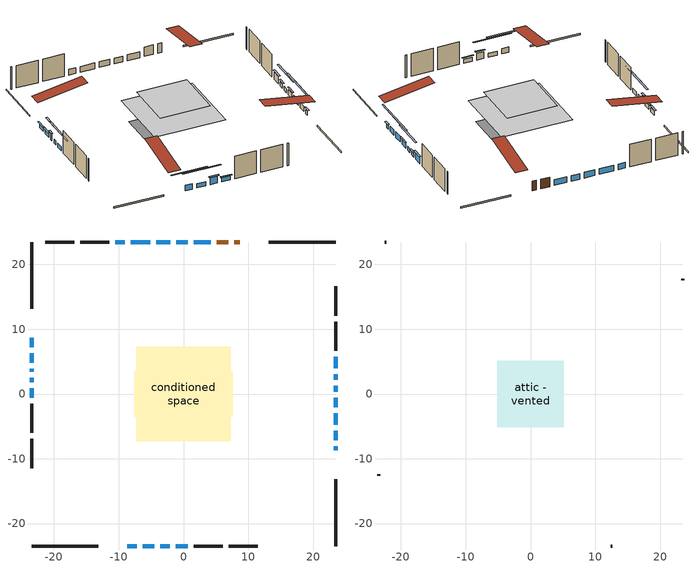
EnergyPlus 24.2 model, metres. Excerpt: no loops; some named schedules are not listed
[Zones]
conditioned space
 floor outside (Floor1 construction): -0.5,-0.5 -0.5,0.5 0.5,0.5 0.5,-0.5 z0
 floor adiabatic (AdiabaticFloorConstruction): -7.31,-7.31 -7.31,7.31 7.31,7.31 7.31,-7.31 z2.44
 floor foundation (Slab1 construction): -7.62,-3.51 -7.62,3.51 7.62,3.51 7.62,-3.51 z0
 wall outside (RimJoist1 construction): 23.47,23.47 13.13,23.47 / -23.47,-23.47 -13.13,-23.47 / -23.47,23.47 -23.47,13.13 / 23.47,-23.47 23.47,-13.13 z0:0.3
 wall outside (AdiabaticWallConstruction 1): 8.67,23.47 7.81,23.47 / 6.88,23.47 5.11,23.47 z0:2.03
 wall outside (AdiabaticWallConstruction): 23.47,-8.67 23.47,-8.06 z0:0.92; -23.47,8.67 -23.47,7.25 / -23.47,6.32 -23.47,4.85 / -6.27,-23.47 -4.49,-23.47 / -23.47,2.53 -23.47,1.82 / -23.47,0.89 -23.47,-0.58 / 23.47,0.38 23.47,1.24 / 23.47,2.17 23.47,3.04 / -1.16,-23.47 0.62,-23.47 z0:0.86; -23.47,3.92 -23.47,3.46 z0:1.53; 23.47,-7.13 23.47,-5.66 / -8.67,-23.47 -7.19,-23.47 / 23.47,-2.02 23.47,-0.55 z0:1.17; 23.47,-4.73 23.47,-2.95 / 4.18,23.47 1.61,23.47 / 0.68,23.47 -1.1,23.47 / -2.03,23.47 -4.17,23.47 / -5.1,23.47 -8.15,23.47 / -9.08,23.47 -10.52,23.47 z0:1.22; 23.47,3.96 23.47,5.74 / -3.56,-23.47 -2.09,-23.47 z0:1.47
 wall outside (Wall1 construction): -11.45,23.47 -15.92,23.47 / 1.55,-23.47 6.02,-23.47 / -23.47,-1.51 -23.47,-5.98 / 23.47,6.67 23.47,11.14 z0:4.88
 wall outside (Wall2 construction): -16.85,23.47 -21.38,23.47 / 6.95,-23.47 11.47,-23.47 / -23.47,-6.91 -23.47,-11.44 / 23.47,12.07 23.47,16.6 z0:4.88
 window (WindowConstruction): 23.47,-8.67 23.47,-8.06 z0:0.91
 window (WindowConstruction 9): -23.47,8.67 -23.47,7.25 z0:0.86
 window (WindowConstruction 10): -23.47,6.32 -23.47,4.85 z0:0.86
 window (WindowConstruction 11): -23.47,3.92 -23.47,3.46 z0:1.52
 window (WindowConstruction 12): 23.47,-7.13 23.47,-5.66 z0:1.17
 window (WindowConstruction 13): 23.47,-4.73 23.47,-2.95 z0:1.22
 window (WindowConstruction 14): 4.18,23.47 1.61,23.47 z0:1.22
 window (WindowConstruction 15): 0.68,23.47 -1.1,23.47 z0:1.22
 window (WindowConstruction 16): -8.67,-23.47 -7.2,-23.47 z0:1.17
 window (WindowConstruction 17): -6.27,-23.47 -4.49,-23.47 z0:0.86
 window (WindowConstruction 1): 23.47,-2.02 23.47,-0.55 z0:1.17
 window (WindowConstruction 18): -23.47,2.53 -23.47,1.82 z0:0.86
 window (WindowConstruction 19): -23.47,0.89 -23.47,-0.58 z0:0.86
 window (WindowConstruction 20): 23.47,0.38 23.47,1.24 z0:0.86
 window (WindowConstruction 2): 23.47,2.17 23.47,3.03 z0:0.86
 window (WindowConstruction 3): 23.47,3.96 23.47,5.74 z0:1.47
 window (WindowConstruction 4): -2.03,23.47 -4.17,23.47 z0:1.22
 window (WindowConstruction 5): -5.1,23.47 -8.15,23.47 z0:1.22
 window (WindowConstruction 6): -9.08,23.47 -10.52,23.47 z0:1.22
 window (WindowConstruction 7): -3.56,-23.47 -2.09,-23.47 z0:1.47
 window (WindowConstruction 8): -1.16,-23.47 0.62,-23.47 z0:0.86
 door (Door): 8.67,23.47 7.81,23.47 z0:2.03
 door (Door 1): 6.88,23.47 5.11,23.47 z0:2.03
 ceiling adiabatic (AdiabaticFloorConstruction): 7.31,-7.31 7.31,7.31 -7.31,7.31 -7.31,-7.31 z2.44
attic - vented
 floor to conditioned space (Floor2 construction Reversed): -5.16,-5.16 -5.16,5.16 5.16,5.16 5.16,-5.16 z4.88
 wall outside (Wall3 construction): -22.31,23.47 -22.54,23.47 / 12.4,-23.47 12.64,-23.47 / -23.47,-12.37 -23.47,-12.6 / 23.47,17.53 23.47,17.76 z0:4.88
 roof outside (Roof1 construction): 9.6,23.47,4.88 9.6,13.21,6.59 12.2,13.21,6.59 12.2,23.47,4.88; -9.6,-23.47,4.88 -9.6,-13.21,6.59 -12.2,-13.21,6.59 -12.2,-23.47,4.88; -23.47,9.6,4.88 -13.21,9.6,6.59 -13.21,12.2,6.59 -23.47,12.2,4.88; 23.47,-9.6,4.88 13.21,-9.6,6.59 13.21,-12.2,6.59 23.47,-12.2,4.88
shading: 23.47,-7.76 23.47,-8.97 23.77,-8.97 23.77,-7.76 z1.21; -23.47,6.95 -23.47,8.97 -23.77,8.97 -23.77,6.95 z1.16; -23.47,4.55 -23.47,6.62 -23.77,6.62 -23.77,4.55 z1.16; -23.47,3.16 -23.47,4.22 -23.77,4.22 -23.77,3.16 z1.82; 23.47,-2.61 23.47,-10.18 23.77,-10.18 23.77,-2.61 z4.22; 23.47,0.1 23.47,-7.78 23.77,-7.78 23.77,0.1 z4.27; -4.14,-23.47 -11.72,-23.47 -11.72,-23.77 -4.14,-23.77 z4.22; -1.44,-23.47 -9.32,-23.47 -9.32,-23.77 -1.44,-23.77 z3.91; 23.47,-0.25 23.47,-2.32 23.77,-2.32 23.77,-0.25 z1.47; -23.47,-1.23 -23.47,5.58 -23.77,5.58 -23.77,-1.23 z3.91; -23.47,-3.63 -23.47,3.94 -23.77,3.94 -23.77,-3.63 z3.91; 23.47,4.29 23.47,-2.67 23.77,-2.67 23.77,4.29 z3.91; 23.47,3.33 23.47,1.87 23.77,1.87 23.77,3.33 z1.16; 23.47,6.04 23.47,3.66 23.77,3.66 23.77,6.04 z1.77; -1.79,-23.47 -3.86,-23.47 -3.86,-23.77 -1.79,-23.77 z1.77; 0.92,-23.47 -1.46,-23.47 -1.46,-23.77 0.92,-23.77 z1.16
[Building]
Building 1: Terrain=Suburbs
[Site:Location]
Vancouver Intl AP_BC: Latitude {deg}=49.19; Longitude {deg}=-123.18; Time Zone {hr}=-8; Elevation {m}=4; Keep Site Location Information=Yes
[Site:GroundTemperature:Shallow]
8.06451, 6.96315, 6.87495, 7.3976, 9.49575, 11.5841, 13.3946, 14.5416, 14.639, 13.7062, 11.9418, 9.91751
[Site:WaterMainsTemperature]
Calculation Method=Schedule; Temperature Schedule=mains temperature schedule
[Material] Roughness=Rough; Thermal Absorptance=0.9
Name | Thickness {m} | Conductivity {W/m-K} | Density {kg/m3} | Specific Heat {J/kg-K} | Solar Absorptance | Visible Absorptance
asphalt or fiberglass shingles | 0.00635 | 0.162714 | 1121.4 | 1465.45 | 0.4 | 0.4
ceiling loosefill ins | 0.0846667 | 0.0480833 | 16.02 | 1046.75 | 0.7 | 0.7
ceiling stud and cavity | 0.1397 | 0.112058 | 65.682 | 1177.47 | 0.7 | 0.7
concrete 4.0 in. | 0.1016 | 1.803125 | 2242.8 | 837.4 | 0.7 | 0.7
door material | 0.04445 | 0.0451087 | 512.64 | 1214.23 | 0.7 | 0.7
door material 1 | 0.04445 | 0.188738 | 512.64 | 1214.23 | 0.7 | 0.7
floor covering | 0.0127 | 0.0433444 | 54.468 | 1339.84 | 0.6 | 0.6
floor rigid ins | 0.051816 | 0.029427 | 32.04 | 1214.23 | 0.7 | 0.7
floor rigid ins 1; wall rigid ins | 0.512978 | 0.029427 | 32.04 | 1214.23 | 0.7 | 0.7
floor stud and cavity | 0.1397 | 0.466151 | 92.3553 | 1139.71 | 0.7 | 0.7
floor stud and cavity 1 | 0.1397 | 1.75129 | 37.0049 | 1207.88 | 0.7 | 0.7
furniture material conditioned space 1 | 0.1524 | 0.115458 | 640.8 | 1214.23 | 0.6 | 0.6
gypsum board | 0.0127 | 0.160291 | 801 | 837.4 | 0.6 | 0.6
osb sheathing 0.5 in. | 0.0127 | 0.115458 | 512.64 | 1214.23 | 0.7 | 0.7
osb sheathing 0.75 in. | 0.01905 | 0.115458 | 512.64 | 1214.23 | 0.7 | 0.7
osb sheathing 2.0 in. | 0.0508 | 0.115458 | 512.64 | 1214.23 | 0.7 | 0.7
rim joist stud and cavity | 0.0508 | 0.0310022 | 125.044 | 1163.47 | 0.6 | 0.6
wall stud and cavity | 0.1397 | 0.102372 | 139.0536 | 1170.24 | 0.7 | 0.7
wall stud and cavity 1 | 0.1397 | 0.101197 | 139.0536 | 1170.24 | 0.7 | 0.7
wall stud and cavity 2 | 0.0889 | 6.9971 | 50.32683 | 1063.81 | 0.6 | 0.6
wall stud and cavity 3 | 0.0889 | 0.380278 | 52.3479 | 1209.89 | 0.7 | 0.7
wall stud and cavity 4 | 0.0889 | 0.391764 | 83.0341 | 1211.67 | 0.7 | 0.7
wood siding | 0.0254 | 0.102417 | 544.68 | 1172.36 | 0.4 | 0.4
wood siding 1 | 0.00254 | 0.102417 | 544.68 | 1172.36 | 0.4 | 0.4
wood siding 2; wood siding 3; wood siding 4 | 0.0254 | 0.102417 | 544.68 | 1172.36 | 0.7 | 0.7
[WindowMaterial:SimpleGlazingSystem]
Name | U-Factor {W/m2-K} | Solar Heat Gain Coefficient
WindowMaterial | 2.345014 | 0.31
WindowMaterial 1 | 2.01796 | 0.39
WindowMaterial 10 | 5.30779 | 0.68
WindowMaterial 11 | 1.95664 | 0.4
WindowMaterial 12 | 1.876579 | 0.41
WindowMaterial 2 | 2.28312 | 0.33
WindowMaterial 3 | 1.9203 | 0.41
WindowMaterial 4 | 1.97765 | 0.39
WindowMaterial 5 | 2.01455 | 0.38
WindowMaterial 6 | 1.97481 | 0.4
WindowMaterial 7 | 2.04351 | 0.38
WindowMaterial 8 | 2.32628 | 0.32
WindowMaterial 9 | 2.09007 | 0.37
[Construction]
AdiabaticFloorConstruction: floor stud and cavity 1, floor rigid ins 1, osb sheathing 0.75 in., floor covering
AdiabaticWallConstruction: wood siding 3, wall rigid ins, wall stud and cavity 3, gypsum board
AdiabaticWallConstruction 1: wood siding 4, wall rigid ins, wall stud and cavity 3, gypsum board
Door: door material
Door 1: door material 1
Floor1 construction: floor stud and cavity, floor rigid ins, osb sheathing 0.75 in., floor covering
Floor2 construction Reversed: gypsum board, ceiling stud and cavity, ceiling loosefill ins
furniture construction conditioned space 1: furniture material conditioned space 1
PartitionWallConstruction: gypsum board, wall stud and cavity 4, gypsum board
RimJoist1 construction: wood siding 2, osb sheathing 2.0 in., rim joist stud and cavity
Roof1 construction: asphalt or fiberglass shingles
Slab1 construction: concrete 4.0 in.
Wall1 construction: wood siding, osb sheathing 0.5 in., wall stud and cavity, gypsum board
Wall2 construction: wood siding, osb sheathing 0.5 in., wall stud and cavity 1, gypsum board
Wall3 construction: wood siding 1, wall stud and cavity 2
WindowConstruction: WindowMaterial
WindowConstruction 1; WindowConstruction 12; WindowConstruction 16: WindowMaterial 1
WindowConstruction 10; WindowConstruction 19: WindowMaterial 9
WindowConstruction 11: WindowMaterial 10
WindowConstruction 13; WindowConstruction 15: WindowMaterial 11
WindowConstruction 14: WindowMaterial 12
WindowConstruction 17; WindowConstruction 8: WindowMaterial 7
WindowConstruction 18; WindowConstruction 9: WindowMaterial 8
WindowConstruction 2; WindowConstruction 20: WindowMaterial 2
WindowConstruction 3; WindowConstruction 4: WindowMaterial 3
WindowConstruction 5: WindowMaterial 4
WindowConstruction 6: WindowMaterial 5
WindowConstruction 7: WindowMaterial 6
[Zone] Multiplier=1; Part of Total Floor Area=Yes
Name | Volume {m3}
attic - vented | 30.1991
conditioned space | 553
[Space]
Name | Zone | Volume {m3}
attic - vented 1 | attic - vented | 30.1991
conditioned space 1 | conditioned space | 553
[ZoneInfiltration:EffectiveLeakageArea]
infil attic - vented 1: Zone or Space=attic - vented 1; Schedule=Always On Discrete; Effective Air Leakage Area {cm2}=4415.17; Stack Coefficient=0.000458023; Wind Coefficient=1.44599e-05
[ZoneMixing]
whole house fan mix: Zone or Space=attic - vented; Schedule=Always On Continuous; Design Flow Rate Calculation Method=Flow/Zone; Design Flow Rate {m3/s}=0; Source Zone or Space=conditioned space
[SurfaceProperty:ExposedFoundationPerimeter]
Slab1: Exposed Perimeter Calculation Method=TotalExposedPerimeter; Total Exposed Perimeter {m}=44.501
[InternalMass] Zone or ZoneList=conditioned space; Space or SpaceList=conditioned space 1
Name | Construction | Surface Area {m2}
furniture mass conditioned space 1 | furniture construction conditioned space 1 | 128.584
partition wall mass | PartitionWallConstruction | 321.46
[Lights]
interior lighting: Zone or ZoneList or Space or SpaceList=conditioned space 1; Schedule=interior lighting schedule; Design Level Calculation Method=LightingLevel; Lighting Level {W}=343.2; Return Air Fraction=0; Fraction Radiant=0.6; Fraction Visible=0.2; Fraction Replaceable=1
[People]
occupants: Zone or ZoneList or Space or SpaceList=conditioned space 1; Number of People Schedule=occupants schedule; Number of People Calculation Method=People; Number of People=3; Fraction Radiant=0.314171; Sensible Heat Fraction=0.56303; Activity Level Schedule=occupants activity schedule; Carbon Dioxide Generation Rate {m3/s-W}=0; Enable ASHRAE 55 Comfort Warnings=No; Mean Radiant Temperature Calculation Type=EnclosureAveraged
[ElectricEquipment] Zone or ZoneList or Space or SpaceList=conditioned space 1; Design Level Calculation Method=EquipmentLevel
Name | Schedule | Design Level {W} | Fraction Latent | Fraction Radiant | Fraction Lost
clothes dryer | clothes dryer schedule | 140.772 | 0.015 | 0.081 | 0.85
clothes washer | clothes washer schedule | 32.1985 | 0.03 | 0.162 | 0.7
cooking range | cooking range schedule | 215.147 | 0.08 | 0.432 | 0.2
dishwasher | dishwasher schedule | 66.8632 | 0.3 | 0.18 | 0.4
fridge | fridge schedule | 72.9452 | 0 | 0.6 | 0
mech vent bath fan 0 | mech vent bath fan 0 schedule | 25.1 | 0 | 0 | 1
mech vent bath fan 1 | mech vent bath fan 1 schedule | 25.1 | 0 | 0 | 1
mech vent house fan | mech vent house fan schedule | 0 | 0 | 0 | 1
mech vent house fan cfis | mech vent house fan cfis schedule | 0 | 0 | 0 | 0
mech vent range fan 0 | mech vent range fan 0 schedule | 57 | 0 | 0 | 1
misc plug loads | misc plug loads schedule | 494.7 | 0.045 | 0.513 | 0.1
whole house fan | Always On Discrete | 0 | 0 | 0 | 1
[OtherEquipment] Zone or ZoneList or Space or SpaceList=conditioned space 1; Design Level Calculation Method=EquipmentLevel
Name | Fuel Type | Schedule | Design Level {W} | Fraction Latent | Fraction Radiant | Fraction Lost
clothes dryer 1 | Electricity | clothes dryer schedule | 0 | 0.015 | 0.081 | 0.85
cooking range 1 | Electricity | cooking range schedule | 0 | 0.08 | 0.432 | 0.2
general water use latent | None | general water use schedule | 62.594 | 1 | 0 | 0
general water use sensible | None | general water use schedule | -61.6891 | 0 | 0.6 | 0
mech vent house fan latent load | None | Always On Discrete | 0 | 1 | 0 | 0
mech vent house fan sensible load | None | Always On Discrete | 0 | 0 | 0 | 0
water heater energy adjustment1 | Electricity | Always On Discrete | 0.01 | 0 | 0 | 1
[ZoneInfiltration:DesignFlowRate] Zone or ZoneList or Space or SpaceList=conditioned space 1; Schedule=Always On Discrete; Design Flow Rate Calculation Method=Flow/Zone; Design Flow Rate {m3/s}=0
infil flow; natural vent flow; whole house fan flow
[ZoneControl:Thermostat]
conditioned space Thermostat: Zone or ZoneList=conditioned space; Control Type Schedule=conditioned space Thermostat Schedule; Control 1=conditioned space temperature setpoint; Temperature Difference Between Cutout And Setpoint {deltaC}=0
[ZoneHVAC:Baseboard:Convective:Electric]
electric baseboard: Availability Schedule=Always On Discrete; Heating Design Capacity {W}=9697.43; Efficiency=1
[Zone equipment]
conditioned space: electric baseboard
[Foundation:Kiva]
Foundation Kiva 1: Initial Indoor Air Temperature {C}=18; Wall Height Above Grade {m}=0.1016; Wall Depth Below Slab {m}=0.2032
[Foundation:Kiva:Settings]
Soil Conductivity {W/m-K}=0.849921; Soil Density {kg/m3}=1842.3; Soil Specific Heat {J/kg-K}=418.7; Ground Solar Absorptivity=0.9; Ground Thermal Absorptivity=0.9; Ground Surface Roughness {m}=0.03; Far-Field Width {m}=40; Deep-Ground Boundary Condition=ZeroFlux; Deep-Ground Depth {m}=40; Minimum Cell Dimension {m}=0.2; Maximum Cell Growth Coefficient=3; Simulation Timestep=Timestep
[Exterior:Lights]
exterior lighting: Schedule=exterior lighting schedule; Design Level {W}=75.6
[EnergyManagementSystem:GlobalVariable]
infil_program_Qfan
infil_program_Qinf
natural_vent_program_Qnv
natural_vent_program_Qwhf
[EnergyManagementSystem:Sensor]
Name | Output:Variable or Output:Meter Index Key | Output:Variable or Output:Meter
airflow_gain | infil flow | Infiltration Sensible Heat Gain Energy
airflow_gain_1 | natural vent flow | Infiltration Sensible Heat Gain Energy
airflow_gain_2 | whole house fan flow | Infiltration Sensible Heat Gain Energy
airflow_loss | infil flow | Infiltration Sensible Heat Loss Energy
airflow_loss_1 | natural vent flow | Infiltration Sensible Heat Loss Energy
airflow_loss_2 | whole house fan flow | Infiltration Sensible Heat Loss Energy
clg_load_cond |  | Cooling:EnergyTransfer:Zone:CONDITIONED SPACE
clg_sp_s; clg_sp_s_1 | cooling setpoint | Schedule Value
clothes_dryer_exhaust_0_sch_s | clothes dryer exhaust 0 schedule | Schedule Value
conditioned_space_clg_unmet_s | conditioned space | Zone Cooling Setpoint Not Met Time
conditioned_space_htg_unmet_s | conditioned space | Zone Heating Setpoint Not Met Time
cool_season | cooling season schedule | Schedule Value
fridge_tin_s | conditioned space | Zone Mean Air Temperature
htg_load_cond |  | Heating:EnergyTransfer:Zone:CONDITIONED SPACE
htg_sp_s; htg_sp_s_1 | heating setpoint | Schedule Value
ig_ee_conv | clothes dryer | Electric Equipment Convective Heating Energy
ig_ee_conv_2 | cooking range | Electric Equipment Convective Heating Energy
ig_ee_conv_4 | fridge | Electric Equipment Convective Heating Energy
ig_ee_conv_5 | misc plug loads | Electric Equipment Convective Heating Energy
ig_ee_conv_6 | whole house fan | Electric Equipment Convective Heating Energy
ig_ee_rad | clothes dryer | Electric Equipment Radiant Heating Energy
ig_ee_rad_2 | cooking range | Electric Equipment Radiant Heating Energy
ig_ee_rad_4 | fridge | Electric Equipment Radiant Heating Energy
ig_ee_rad_5 | misc plug loads | Electric Equipment Radiant Heating Energy
ig_ee_rad_6 | whole house fan | Electric Equipment Radiant Heating Energy
ig_lgt_conv | interior lighting | Lights Convective Heating Energy
ig_lgt_rad | interior lighting | Lights Radiant Heating Energy
ig_lgt_vis | interior lighting | Lights Visible Radiation Heating Energy
ig_oe_conv | clothes dryer 1 | Other Equipment Convective Heating Energy
ig_oe_conv_1 | cooking range 1 | Other Equipment Convective Heating Energy
ig_oe_conv_2 | general water use latent | Other Equipment Convective Heating Energy
ig_oe_conv_3 | general water use sensible | Other Equipment Convective Heating Energy
ig_oe_conv_4 | water heater energy adjustment1 | Other Equipment Convective Heating Energy
ig_oe_rad | clothes dryer 1 | Other Equipment Radiant Heating Energy
ig_oe_rad_1 | cooking range 1 | Other Equipment Radiant Heating Energy
ig_oe_rad_2 | general water use latent | Other Equipment Radiant Heating Energy
ig_oe_rad_3 | general water use sensible | Other Equipment Radiant Heating Energy
ig_oe_rad_4 | water heater energy adjustment1 | Other Equipment Radiant Heating Energy
ig_ppl_conv | occupants | People Convective Heating Energy
ig_ppl_rad | occupants | People Radiant Heating Energy
im_conv | furniture mass conditioned space 1 | Surface Inside Face Convection Heat Gain Energy
im_conv_1 | partition wall mass | Surface Inside Face Convection Heat Gain Energy
im_ig | furniture mass conditioned space 1 | Surface Inside Face Internal Gains Radiation Heat Gain Energy
im_ig_1 | partition wall mass | Surface Inside Face Internal Gains Radiation Heat Gain Energy
im_lgt | furniture mass conditioned space 1 | Surface Inside Face Lights Radiation Heat Gain Energy
im_lgt_1 | partition wall mass | Surface Inside Face Lights Radiation Heat Gain Energy
im_sol | furniture mass conditioned space 1 | Surface Inside Face Solar Radiation Heat Gain Energy
im_sol_1 | partition wall mass | Surface Inside Face Solar Radiation Heat Gain Energy
im_surf | furniture mass conditioned space 1 | Surface Inside Face Net Surface Thermal Radiation Heat Gain Energy
im_surf_1 | partition wall mass | Surface Inside Face Net Surface Thermal Radiation Heat Gain Energy
mech_vent_bath_fan_0_sch_s | mech vent bath fan 0 schedule | Schedule Value
mech_vent_bath_fan_1_sch_s | mech vent bath fan 1 schedule | Schedule Value
mech_vent_range_fan_0_sch_s | mech vent range fan 0 schedule | Schedule Value
mv_conv | mech vent bath fan 0 | Electric Equipment Convective Heating Energy
mv_conv_1 | mech vent bath fan 1 | Electric Equipment Convective Heating Energy
mv_conv_2 | mech vent house fan | Electric Equipment Convective Heating Energy
mv_conv_3 | mech vent house fan cfis | Electric Equipment Convective Heating Energy
mv_conv_4 | mech vent range fan 0 | Electric Equipment Convective Heating Energy
mv_conv_5 | mech vent house fan latent load | Other Equipment Convective Heating Energy
mv_conv_6 | mech vent house fan sensible load | Other Equipment Convective Heating Energy
mv_rad | mech vent bath fan 0 | Electric Equipment Radiant Heating Energy
mv_rad_1 | mech vent bath fan 1 | Electric Equipment Radiant Heating Energy
mv_rad_2 | mech vent house fan | Electric Equipment Radiant Heating Energy
mv_rad_3 | mech vent house fan cfis | Electric Equipment Radiant Heating Energy
mv_rad_4 | mech vent range fan 0 | Electric Equipment Radiant Heating Energy
mv_rad_5 | mech vent house fan latent load | Other Equipment Radiant Heating Energy
mv_rad_6 | mech vent house fan sensible load | Other Equipment Radiant Heating Energy
natural_vent_s | natural vent schedule | Schedule Value
out_pb_s |  | Site Outdoor Air Barometric Pressure
out_wt_s |  | Site Outdoor Air Humidity Ratio
site_vw_s |  | Site Wind Speed
ss_back_out | Window1 | Surface Window Shortwave from Zone Back Out Window Heat Transfer Rate
ss_back_out_1 | Window10 | Surface Window Shortwave from Zone Back Out Window Heat Transfer Rate
ss_back_out_10 | Window2 | Surface Window Shortwave from Zone Back Out Window Heat Transfer Rate
ss_back_out_11 | Window20 | Surface Window Shortwave from Zone Back Out Window Heat Transfer Rate
ss_back_out_12 | Window21 | Surface Window Shortwave from Zone Back Out Window Heat Transfer Rate
ss_back_out_13 | Window22 | Surface Window Shortwave from Zone Back Out Window Heat Transfer Rate
ss_back_out_14 | Window3 | Surface Window Shortwave from Zone Back Out Window Heat Transfer Rate
ss_back_out_15 | Window4 | Surface Window Shortwave from Zone Back Out Window Heat Transfer Rate
ss_back_out_16 | Window5 | Surface Window Shortwave from Zone Back Out Window Heat Transfer Rate
ss_back_out_17 | Window6 | Surface Window Shortwave from Zone Back Out Window Heat Transfer Rate
ss_back_out_18 | Window7 | Surface Window Shortwave from Zone Back Out Window Heat Transfer Rate
ss_back_out_19 | Window8 | Surface Window Shortwave from Zone Back Out Window Heat Transfer Rate
ss_back_out_2 | Window12 | Surface Window Shortwave from Zone Back Out Window Heat Transfer Rate
ss_back_out_20 | Window9 | Surface Window Shortwave from Zone Back Out Window Heat Transfer Rate
ss_back_out_3 | Window13 | Surface Window Shortwave from Zone Back Out Window Heat Transfer Rate
ss_back_out_4 | Window14 | Surface Window Shortwave from Zone Back Out Window Heat Transfer Rate
ss_back_out_5 | Window15 | Surface Window Shortwave from Zone Back Out Window Heat Transfer Rate
ss_back_out_6 | Window16 | Surface Window Shortwave from Zone Back Out Window Heat Transfer Rate
ss_back_out_7 | Window17 | Surface Window Shortwave from Zone Back Out Window Heat Transfer Rate
ss_back_out_8 | Window18 | Surface Window Shortwave from Zone Back Out Window Heat Transfer Rate
ss_back_out_9 | Window19 | Surface Window Shortwave from Zone Back Out Window Heat Transfer Rate
ss_conv | Door1 | Surface Inside Face Convection Heat Gain Energy
ss_conv_1 | Door2 | Surface Inside Face Convection Heat Gain Energy
ss_conv_10 | Window18 | Surface Inside Face Convection Heat Gain Energy
ss_conv_11 | Window19 | Surface Inside Face Convection Heat Gain Energy
ss_conv_12 | Window2 | Surface Inside Face Convection Heat Gain Energy
ss_conv_13 | Window20 | Surface Inside Face Convection Heat Gain Energy
ss_conv_14 | Window21 | Surface Inside Face Convection Heat Gain Energy
ss_conv_15 | Window22 | Surface Inside Face Convection Heat Gain Energy
ss_conv_16 | Window3 | Surface Inside Face Convection Heat Gain Energy
ss_conv_17 | Window4 | Surface Inside Face Convection Heat Gain Energy
ss_conv_18 | Window5 | Surface Inside Face Convection Heat Gain Energy
ss_conv_19 | Window6 | Surface Inside Face Convection Heat Gain Energy
ss_conv_2 | Window1 | Surface Inside Face Convection Heat Gain Energy
ss_conv_20 | Window7 | Surface Inside Face Convection Heat Gain Energy
ss_conv_21 | Window8 | Surface Inside Face Convection Heat Gain Energy
ss_conv_22 | Window9 | Surface Inside Face Convection Heat Gain Energy
ss_conv_3 | Window10 | Surface Inside Face Convection Heat Gain Energy
ss_conv_4 | Window12 | Surface Inside Face Convection Heat Gain Energy
ss_conv_5 | Window13 | Surface Inside Face Convection Heat Gain Energy
ss_conv_6 | Window14 | Surface Inside Face Convection Heat Gain Energy
ss_conv_7 | Window15 | Surface Inside Face Convection Heat Gain Energy
ss_conv_8 | Window16 | Surface Inside Face Convection Heat Gain Energy
ss_conv_9 | Window17 | Surface Inside Face Convection Heat Gain Energy
ss_ig | Door1 | Surface Inside Face Internal Gains Radiation Heat Gain Energy
ss_ig_1 | Door2 | Surface Inside Face Internal Gains Radiation Heat Gain Energy
ss_ig_10 | Window18 | Surface Inside Face Internal Gains Radiation Heat Gain Energy
ss_ig_11 | Window19 | Surface Inside Face Internal Gains Radiation Heat Gain Energy
ss_ig_12 | Window2 | Surface Inside Face Internal Gains Radiation Heat Gain Energy
ss_ig_13 | Window20 | Surface Inside Face Internal Gains Radiation Heat Gain Energy
ss_ig_14 | Window21 | Surface Inside Face Internal Gains Radiation Heat Gain Energy
ss_ig_15 | Window22 | Surface Inside Face Internal Gains Radiation Heat Gain Energy
ss_ig_16 | Window3 | Surface Inside Face Internal Gains Radiation Heat Gain Energy
ss_ig_17 | Window4 | Surface Inside Face Internal Gains Radiation Heat Gain Energy
ss_ig_18 | Window5 | Surface Inside Face Internal Gains Radiation Heat Gain Energy
ss_ig_19 | Window6 | Surface Inside Face Internal Gains Radiation Heat Gain Energy
ss_ig_2 | Window1 | Surface Inside Face Internal Gains Radiation Heat Gain Energy
ss_ig_20 | Window7 | Surface Inside Face Internal Gains Radiation Heat Gain Energy
ss_ig_21 | Window8 | Surface Inside Face Internal Gains Radiation Heat Gain Energy
ss_ig_22 | Window9 | Surface Inside Face Internal Gains Radiation Heat Gain Energy
ss_ig_3 | Window10 | Surface Inside Face Internal Gains Radiation Heat Gain Energy
